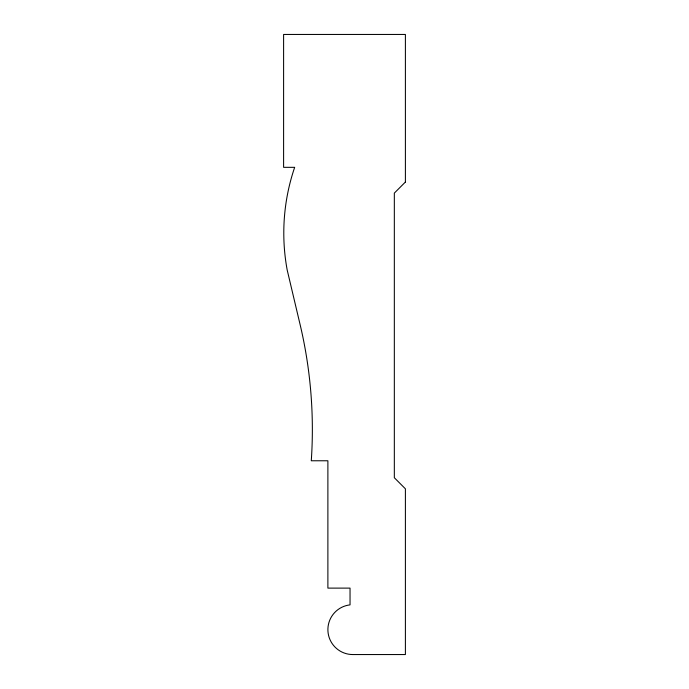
<?xml version="1.0" encoding="UTF-8"?>
<svg xmlns="http://www.w3.org/2000/svg" width="689" height="689" viewBox="0 0 689 689"><rect width="100%" height="100%" fill="white"/><g stroke="black" fill="none" stroke-linecap="round" stroke-linejoin="round"><path stroke-width="1.03" d="M405.399 182.025L394.332 193.101L394.332 477.735L405.399 488.811L405.399 654.55L352.802 654.55A24.916 24.916 0 0 1 327.93 631.021A24.916 24.916 0 0 1 350.038 604.873L350.038 588.113L327.886 588.113L327.886 460.769L311.282 460.769A456.023 456.023 0 0 0 299.56 322.288L287.192 270.028A203.625 203.625 0 0 1 294.668 167.332L283.601 167.332L283.601 34.45L405.399 34.45L405.399 182.025"/></g></svg>
